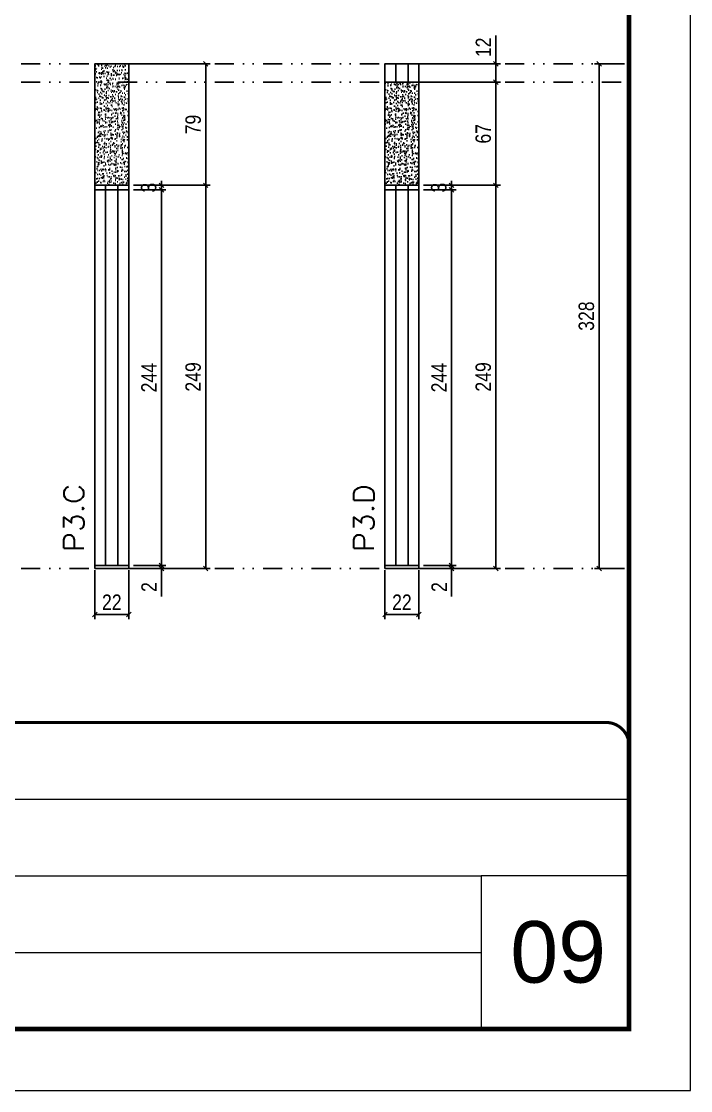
# Model space of a CAD drawing. Extents: x 14400 to 24104, y -21631 to 6985.
# Drawn here: x 15464 to 15898, y 3638 to 4332 of the extents above; entities that cross this region are included whole.
import ezdxf

# ---------------------------------------------------------------- set-up
doc = ezdxf.new("R2010")
doc.units = 0
for name, pattern in [('CONTINUO', [0]), ('DASHED', [0.75, 0.5, -0.25]), ('DIVIDE2', [0.625, 0.25, -0.125, 0, -0.125, 0, -0.125])]:
    doc.linetypes.add(name, pattern=pattern)
for name, color, linetype, lineweight in [('CARIMBO', 255, 'Continuous', 9), ('Folhas', 255, 'Continuous', 9), ('SARRAFO DE PRESSAO', 251, 'DASHED', 9), ('Texto Seção', 7, 'Continuous', 15)]:
    doc.layers.add(name, color=color, linetype=linetype, lineweight=lineweight)
for name, color, linetype in [('COTA', 241, 'Continuous'), ('Nível', 160, 'Continuous'), ('Painéis', 200, 'Continuous'), ('SARR_2.2x7', 40, 'Continuous')]:
    doc.layers.add(name, color=color, linetype=linetype)
doc.styles.add('ARIAL', font='arial.ttf')
doc.styles.add('COTA TECNICA', font='techl___.ttf', dxfattribs={"height": 10})
doc.styles.add('COTA TECNICA-50', font='techl___.ttf', dxfattribs={"height": 10})
doc.styles.add('REGUA-120', font='ROMANS.shx', dxfattribs={"height": 15})
doc.dimstyles.new('COTA PAINEL-50', dxfattribs={"dimtxt": 10, "dimasz": 3, "dimexe": 3, "dimexo": 3, "dimgap": 3, "dimtad": 1, "dimdec": 1, "dimzin": 12, "dimdsep": 46, "dimtxsty": 'COTA TECNICA-50', "dimblk1": 'OBLIQUE', "dimblk2": 'OBLIQUE', "dimsah": 1, "dimcen": 0.9, "dimclrd": 4, "dimclre": 4, "dimclrt": 240, "dimadec": 1, "dimazin": 3, "dimtfac": 1, "dimtdec": 1, "dimtmove": 0, "dimatfit": 3, "dimfxl": 1, "dimtolj": 1, "dimtzin": 12, "dimarcsym": 0})
doc.dimstyles.new('PAINEL', dxfattribs={"dimtxt": 10, "dimasz": 3, "dimexe": 3, "dimexo": 3, "dimgap": 3, "dimtad": 1, "dimdec": 1, "dimzin": 12, "dimdsep": 46, "dimtxsty": 'COTA TECNICA', "dimblk1": 'OBLIQUE', "dimblk2": 'OBLIQUE', "dimsah": 1, "dimcen": 0.9, "dimclrd": 4, "dimclre": 4, "dimclrt": 240, "dimadec": 1, "dimazin": 3, "dimtfac": 1, "dimtdec": 1, "dimtmove": 0, "dimatfit": 3, "dimfxl": 1, "dimtolj": 1, "dimtzin": 12, "dimarcsym": 0})

# ---------------------------------------------------------------- blocks, each defined once
blk = doc.blocks.new('9999999999')
at = {"color": 30, "linetype": 'CONTINUO'}
for p, q in [((98564.56, 34379.64), (99583.98, 34379.64)), ((98564.56, 34329.83), (99487.98, 34329.83)), ((99583.98, 34329.83), (99487.98, 34329.83)), ((99487.98, 34329.83), (99487.98, 34230.21)), ((98564.56, 34280.02), (99487.98, 34280.02))]:
    blk.add_line(p, q, dxfattribs=at)
at = {"color": 30, "linetype": 'CONTINUO', "const_width": 2}
blk.add_lwpolyline([(99583.98, 34230.21), (99583.98, 34414.45, 0.414214), (99568.98, 34429.45), (98228.98, 34429.45, 0.414214), (98213.98, 34414.45), (98213.98, 34245.21, 0.414214), (98228.98, 34230.21), (99583.98, 34230.21)], format="xyb", dxfattribs=at)
at = {"layer": 'Folhas'}
blk.add_lwpolyline([(98138.98, 34190.21), (99623.98, 34190.21), (99623.98, 35240.21), (98138.98, 35240.21)], close=True, dxfattribs=at)
at = {"layer": 'Folhas', "color": 30, "const_width": 3}
blk.add_lwpolyline([(98213.98, 34230.21), (99583.98, 34230.21), (99583.98, 35200.21), (98213.98, 35200.21)], close=True, dxfattribs=at)
blk = doc.blocks.new('_Oblique')
at = {"color": 0, "linetype": 'ByBlock', "lineweight": -2}
blk.add_line((-0.5, -0.5), (0.5, 0.5), dxfattribs=at)
blk = doc.blocks.new('*D742')
at = {"layer": 'COTA', "color": 4, "lineweight": -2, "transparency": 16777216}
for p, q in [((15855.47, 4304.86), (15836.01, 4304.86)), ((15839.01, 3976.86), (15839.01, 4304.86)), ((15855.47, 3976.86), (15836.01, 3976.86))]:
    blk.add_line(p, q, dxfattribs=at)
at = {"layer": 'Defpoints', "color": 0, "transparency": 16777216}
for p in [(15839.01, 4304.86), (15858.47, 4304.86), (15858.47, 3976.86)]:
    blk.add_point(p, dxfattribs=at)
at = {"layer": 'COTA', "color": 4, "lineweight": -2, "transparency": 16777216, "xscale": 3, "yscale": 3, "zscale": 3}
for p, rotation in [((15839.01, 4304.86), 90), ((15839.01, 3976.86), 270)]:
    blk.add_blockref('_Oblique', p, dxfattribs=dict(at, rotation=rotation))
at = {"layer": 'COTA', "color": 240, "transparency": 16777216, "insert": (15830.77, 4140.86), "char_height": 10, "attachment_point": 5, "rotation": 90, "style": 'COTA TECNICA'}
blk.add_mtext('\\A1;328', dxfattribs=at)
blk = doc.blocks.new('*D754')
at = {"layer": 'COTA', "color": 4, "lineweight": -2, "transparency": 16777216}
for p, q in [((15511.37, 3975.86), (15511.37, 3943.97)), ((15533.37, 3975.86), (15533.37, 3943.97)), ((15511.37, 3946.97), (15533.37, 3946.97))]:
    blk.add_line(p, q, dxfattribs=at)
at = {"layer": 'Defpoints', "color": 0, "transparency": 16777216}
for p in [(15511.37, 3978.86), (15533.37, 3978.86), (15533.37, 3946.97)]:
    blk.add_point(p, dxfattribs=at)
at = {"layer": 'COTA', "color": 4, "lineweight": -2, "transparency": 16777216, "xscale": 3, "yscale": 3, "zscale": 3, "rotation": 180}
blk.add_blockref('_Oblique', (15511.37, 3946.97), dxfattribs=at)
at = {"layer": 'COTA', "color": 4, "lineweight": -2, "transparency": 16777216, "xscale": 3, "yscale": 3, "zscale": 3}
blk.add_blockref('_Oblique', (15533.37, 3946.97), dxfattribs=at)
at = {"layer": 'COTA', "color": 240, "transparency": 16777216, "insert": (15522.37, 3954.97), "char_height": 10, "attachment_point": 5, "style": 'COTA TECNICA'}
blk.add_mtext('\\A1;22', dxfattribs=at)
blk = doc.blocks.new('*D755')
at = {"layer": 'COTA', "color": 4, "lineweight": -2, "transparency": 16777216}
for p, q in [((15554.57, 3978.86), (15554.57, 3981.86)), ((15536.37, 3978.86), (15557.57, 3978.86)), ((15536.37, 3976.86), (15557.57, 3976.86)), ((15554.57, 3978.86), (15554.57, 3976.86)), ((15554.57, 3976.86), (15554.57, 3958.75))]:
    blk.add_line(p, q, dxfattribs=at)
at = {"layer": 'Defpoints', "color": 0, "transparency": 16777216}
for p in [(15533.37, 3978.86), (15533.37, 3976.86), (15554.57, 3978.86)]:
    blk.add_point(p, dxfattribs=at)
at = {"layer": 'COTA', "color": 4, "lineweight": -2, "transparency": 16777216, "xscale": 3, "yscale": 3, "zscale": 3}
for p, rotation in [((15554.57, 3978.86), 270), ((15554.57, 3976.86), 90)]:
    blk.add_blockref('_Oblique', p, dxfattribs=dict(at, rotation=rotation))
at = {"layer": 'COTA', "color": 240, "transparency": 16777216, "insert": (15546.57, 3964.8), "char_height": 10, "attachment_point": 5, "rotation": 90, "style": 'COTA TECNICA-50'}
blk.add_mtext('\\A1;2', dxfattribs=at)
blk = doc.blocks.new('*D756')
at = {"layer": 'COTA', "color": 4, "lineweight": -2, "transparency": 16777216}
for p, q in [((15536.37, 4225.86), (15586.36, 4225.86)), ((15583.36, 3976.86), (15583.36, 4225.86)), ((15536.37, 3976.86), (15586.36, 3976.86))]:
    blk.add_line(p, q, dxfattribs=at)
at = {"layer": 'Defpoints', "color": 0, "transparency": 16777216}
for p in [(15533.37, 4225.86), (15583.36, 4225.86), (15533.37, 3976.86)]:
    blk.add_point(p, dxfattribs=at)
at = {"layer": 'COTA', "color": 4, "lineweight": -2, "transparency": 16777216, "xscale": 3, "yscale": 3, "zscale": 3}
for p, rotation in [((15583.36, 4225.86), 90), ((15583.36, 3976.86), 270)]:
    blk.add_blockref('_Oblique', p, dxfattribs=dict(at, rotation=rotation))
at = {"layer": 'COTA', "color": 240, "transparency": 16777216, "insert": (15575.26, 4101.36), "char_height": 10, "attachment_point": 5, "rotation": 90, "style": 'COTA TECNICA-50'}
blk.add_mtext('\\A1;249', dxfattribs=at)
blk = doc.blocks.new('*D761')
at = {"layer": 'COTA', "color": 4, "lineweight": -2, "transparency": 16777216}
for p, q in [((15536.37, 4304.86), (15586.36, 4304.86)), ((15583.36, 4225.86), (15583.36, 4304.86)), ((15536.37, 4225.86), (15586.36, 4225.86))]:
    blk.add_line(p, q, dxfattribs=at)
at = {"layer": 'Defpoints', "color": 0, "transparency": 16777216}
for p in [(15533.37, 4304.86), (15583.36, 4304.86), (15533.37, 4225.86)]:
    blk.add_point(p, dxfattribs=at)
at = {"layer": 'COTA', "color": 4, "lineweight": -2, "transparency": 16777216, "xscale": 3, "yscale": 3, "zscale": 3}
for p, rotation in [((15583.36, 4304.86), 90), ((15583.36, 4225.86), 270)]:
    blk.add_blockref('_Oblique', p, dxfattribs=dict(at, rotation=rotation))
at = {"layer": 'COTA', "color": 240, "transparency": 16777216, "insert": (15575.26, 4265.36), "char_height": 10, "attachment_point": 5, "rotation": 90, "style": 'COTA TECNICA'}
blk.add_mtext('\\A1;79', dxfattribs=at)
blk = doc.blocks.new('*D762')
at = {"layer": 'COTA', "color": 4, "lineweight": -2, "transparency": 16777216}
for p, q in [((15536.37, 4222.86), (15557.57, 4222.86)), ((15554.57, 3978.86), (15554.57, 4222.86)), ((15536.37, 3978.86), (15557.57, 3978.86))]:
    blk.add_line(p, q, dxfattribs=at)
at = {"layer": 'Defpoints', "color": 0, "transparency": 16777216}
for p in [(15533.37, 4222.86), (15554.57, 4222.86), (15533.37, 3978.86)]:
    blk.add_point(p, dxfattribs=at)
at = {"layer": 'COTA', "color": 4, "lineweight": -2, "transparency": 16777216, "xscale": 3, "yscale": 3, "zscale": 3}
for p, rotation in [((15554.57, 4222.86), 90), ((15554.57, 3978.86), 270)]:
    blk.add_blockref('_Oblique', p, dxfattribs=dict(at, rotation=rotation))
at = {"layer": 'COTA', "color": 240, "transparency": 16777216, "insert": (15546.49, 4100.86), "char_height": 10, "attachment_point": 5, "rotation": 90, "style": 'COTA TECNICA'}
blk.add_mtext('\\A1;244', dxfattribs=at)
blk = doc.blocks.new('*D763')
at = {"layer": 'COTA', "color": 4, "lineweight": -2, "transparency": 16777216}
for p, q in [((15536.37, 4225.86), (15557.57, 4225.86)), ((15554.57, 4225.86), (15554.57, 4228.86)), ((15554.57, 4222.86), (15554.57, 4225.86)), ((15536.37, 4222.86), (15557.57, 4222.86)), ((15554.57, 4222.86), (15554.57, 4219.86))]:
    blk.add_line(p, q, dxfattribs=at)
at = {"layer": 'Defpoints', "color": 0, "transparency": 16777216}
for p in [(15533.37, 4225.86), (15554.57, 4225.86), (15533.37, 4222.86)]:
    blk.add_point(p, dxfattribs=at)
at = {"layer": 'COTA', "color": 4, "lineweight": -2, "transparency": 16777216, "xscale": 3, "yscale": 3, "zscale": 3}
for p, rotation in [((15554.57, 4225.86), 270), ((15554.57, 4222.86), 90)]:
    blk.add_blockref('_Oblique', p, dxfattribs=dict(at, rotation=rotation))
at = {"layer": 'COTA', "color": 240, "transparency": 16777216, "insert": (15546.35, 4224.36), "char_height": 10, "attachment_point": 5, "rotation": 90, "style": 'COTA TECNICA'}
blk.add_mtext('\\A1;3', dxfattribs=at)
blk = doc.blocks.new('*D757')
at = {"layer": 'COTA', "color": 4, "lineweight": -2, "transparency": 16777216}
for p, q in [((15699.87, 3975.86), (15699.87, 3943.97)), ((15721.87, 3975.86), (15721.87, 3943.97)), ((15699.87, 3946.97), (15721.87, 3946.97))]:
    blk.add_line(p, q, dxfattribs=at)
at = {"layer": 'Defpoints', "color": 0, "transparency": 16777216}
for p in [(15699.87, 3978.86), (15721.87, 3978.86), (15721.87, 3946.97)]:
    blk.add_point(p, dxfattribs=at)
at = {"layer": 'COTA', "color": 4, "lineweight": -2, "transparency": 16777216, "xscale": 3, "yscale": 3, "zscale": 3, "rotation": 180}
blk.add_blockref('_Oblique', (15699.87, 3946.97), dxfattribs=at)
at = {"layer": 'COTA', "color": 4, "lineweight": -2, "transparency": 16777216, "xscale": 3, "yscale": 3, "zscale": 3}
blk.add_blockref('_Oblique', (15721.87, 3946.97), dxfattribs=at)
at = {"layer": 'COTA', "color": 240, "transparency": 16777216, "insert": (15710.87, 3954.97), "char_height": 10, "attachment_point": 5, "style": 'COTA TECNICA'}
blk.add_mtext('\\A1;22', dxfattribs=at)
blk = doc.blocks.new('*D758')
at = {"layer": 'COTA', "color": 4, "lineweight": -2, "transparency": 16777216}
for p, q in [((15743.07, 3978.86), (15743.07, 3981.86)), ((15724.87, 3978.86), (15746.07, 3978.86)), ((15724.87, 3976.86), (15746.07, 3976.86)), ((15743.07, 3978.86), (15743.07, 3976.86)), ((15743.07, 3976.86), (15743.07, 3958.75))]:
    blk.add_line(p, q, dxfattribs=at)
at = {"layer": 'Defpoints', "color": 0, "transparency": 16777216}
for p in [(15721.87, 3978.86), (15721.87, 3976.86), (15743.07, 3978.86)]:
    blk.add_point(p, dxfattribs=at)
at = {"layer": 'COTA', "color": 4, "lineweight": -2, "transparency": 16777216, "xscale": 3, "yscale": 3, "zscale": 3}
for p, rotation in [((15743.07, 3978.86), 270), ((15743.07, 3976.86), 90)]:
    blk.add_blockref('_Oblique', p, dxfattribs=dict(at, rotation=rotation))
at = {"layer": 'COTA', "color": 240, "transparency": 16777216, "insert": (15735.07, 3964.8), "char_height": 10, "attachment_point": 5, "rotation": 90, "style": 'COTA TECNICA-50'}
blk.add_mtext('\\A1;2', dxfattribs=at)
blk = doc.blocks.new('*D759')
at = {"layer": 'COTA', "color": 4, "lineweight": -2, "transparency": 16777216}
for p, q in [((15724.87, 4225.86), (15774.86, 4225.86)), ((15771.86, 3976.86), (15771.86, 4225.86)), ((15724.87, 3976.86), (15774.86, 3976.86))]:
    blk.add_line(p, q, dxfattribs=at)
at = {"layer": 'Defpoints', "color": 0, "transparency": 16777216}
for p in [(15721.87, 4225.86), (15771.86, 4225.86), (15721.87, 3976.86)]:
    blk.add_point(p, dxfattribs=at)
at = {"layer": 'COTA', "color": 4, "lineweight": -2, "transparency": 16777216, "xscale": 3, "yscale": 3, "zscale": 3}
for p, rotation in [((15771.86, 4225.86), 90), ((15771.86, 3976.86), 270)]:
    blk.add_blockref('_Oblique', p, dxfattribs=dict(at, rotation=rotation))
at = {"layer": 'COTA', "color": 240, "transparency": 16777216, "insert": (15763.76, 4101.36), "char_height": 10, "attachment_point": 5, "rotation": 90, "style": 'COTA TECNICA-50'}
blk.add_mtext('\\A1;249', dxfattribs=at)
blk = doc.blocks.new('*D764')
at = {"layer": 'COTA', "color": 4, "lineweight": -2, "transparency": 16777216}
for p, q in [((15724.87, 4292.86), (15774.86, 4292.86)), ((15771.86, 4225.86), (15771.86, 4292.86)), ((15724.87, 4225.86), (15774.86, 4225.86))]:
    blk.add_line(p, q, dxfattribs=at)
at = {"layer": 'Defpoints', "color": 0, "transparency": 16777216}
for p in [(15721.87, 4292.86), (15771.86, 4292.86), (15721.87, 4225.86)]:
    blk.add_point(p, dxfattribs=at)
at = {"layer": 'COTA', "color": 4, "lineweight": -2, "transparency": 16777216, "xscale": 3, "yscale": 3, "zscale": 3}
for p, rotation in [((15771.86, 4292.86), 90), ((15771.86, 4225.86), 270)]:
    blk.add_blockref('_Oblique', p, dxfattribs=dict(at, rotation=rotation))
at = {"layer": 'COTA', "color": 240, "transparency": 16777216, "insert": (15763.76, 4259.36), "char_height": 10, "attachment_point": 5, "rotation": 90, "style": 'COTA TECNICA'}
blk.add_mtext('\\A1;67', dxfattribs=at)
blk = doc.blocks.new('*D765')
at = {"layer": 'COTA', "color": 4, "lineweight": -2, "transparency": 16777216}
for p, q in [((15724.87, 4222.86), (15746.07, 4222.86)), ((15743.07, 3978.86), (15743.07, 4222.86)), ((15724.87, 3978.86), (15746.07, 3978.86))]:
    blk.add_line(p, q, dxfattribs=at)
at = {"layer": 'Defpoints', "color": 0, "transparency": 16777216}
for p in [(15721.87, 4222.86), (15743.07, 4222.86), (15721.87, 3978.86)]:
    blk.add_point(p, dxfattribs=at)
at = {"layer": 'COTA', "color": 4, "lineweight": -2, "transparency": 16777216, "xscale": 3, "yscale": 3, "zscale": 3}
for p, rotation in [((15743.07, 4222.86), 90), ((15743.07, 3978.86), 270)]:
    blk.add_blockref('_Oblique', p, dxfattribs=dict(at, rotation=rotation))
at = {"layer": 'COTA', "color": 240, "transparency": 16777216, "insert": (15734.99, 4100.86), "char_height": 10, "attachment_point": 5, "rotation": 90, "style": 'COTA TECNICA'}
blk.add_mtext('\\A1;244', dxfattribs=at)
blk = doc.blocks.new('*D766')
at = {"layer": 'COTA', "color": 4, "lineweight": -2, "transparency": 16777216}
for p, q in [((15724.87, 4225.86), (15746.07, 4225.86)), ((15743.07, 4225.86), (15743.07, 4228.86)), ((15743.07, 4222.86), (15743.07, 4225.86)), ((15724.87, 4222.86), (15746.07, 4222.86)), ((15743.07, 4222.86), (15743.07, 4219.86))]:
    blk.add_line(p, q, dxfattribs=at)
at = {"layer": 'Defpoints', "color": 0, "transparency": 16777216}
for p in [(15721.87, 4225.86), (15743.07, 4225.86), (15721.87, 4222.86)]:
    blk.add_point(p, dxfattribs=at)
at = {"layer": 'COTA', "color": 4, "lineweight": -2, "transparency": 16777216, "xscale": 3, "yscale": 3, "zscale": 3}
for p, rotation in [((15743.07, 4225.86), 270), ((15743.07, 4222.86), 90)]:
    blk.add_blockref('_Oblique', p, dxfattribs=dict(at, rotation=rotation))
at = {"layer": 'COTA', "color": 240, "transparency": 16777216, "insert": (15734.85, 4224.36), "char_height": 10, "attachment_point": 5, "rotation": 90, "style": 'COTA TECNICA'}
blk.add_mtext('\\A1;3', dxfattribs=at)
blk = doc.blocks.new('*D760')
at = {"layer": 'COTA', "color": 4, "lineweight": -2, "transparency": 16777216}
for p, q in [((15771.86, 4304.86), (15771.86, 4323.17)), ((15724.87, 4304.86), (15774.86, 4304.86)), ((15771.86, 4292.86), (15771.86, 4304.86)), ((15724.87, 4292.86), (15774.86, 4292.86))]:
    blk.add_line(p, q, dxfattribs=at)
at = {"layer": 'Defpoints', "color": 0, "transparency": 16777216}
for p in [(15721.87, 4304.86), (15771.86, 4304.86), (15721.87, 4292.86)]:
    blk.add_point(p, dxfattribs=at)
at = {"layer": 'COTA', "color": 4, "lineweight": -2, "transparency": 16777216, "xscale": 3, "yscale": 3, "zscale": 3}
for p, rotation in [((15771.86, 4304.86), 90), ((15771.86, 4292.86), 270)]:
    blk.add_blockref('_Oblique', p, dxfattribs=dict(at, rotation=rotation))
at = {"layer": 'COTA', "color": 240, "transparency": 16777216, "insert": (15763.81, 4315.52), "char_height": 10, "attachment_point": 5, "rotation": 90, "style": 'COTA TECNICA'}
blk.add_mtext('\\A1;12', dxfattribs=at)

msp = doc.modelspace()

# ---------------------------------------------------------------- hatches: boundary and pattern name
at = {"layer": 'COTA'}
h = msp.add_hatch(dxfattribs=at)
h.set_pattern_fill('AR-CONC', color=256, scale=0.03)
h.set_pattern_definition([(50, (-3228.6796, 0), (5.4655401, -0.4781726), [0.5715, -6.2865]), (355, (-3228.6796, 0), (-1.0573026, 5.7317054), [0.4572, -5.0292175]), (100.451445, (-3228.224, -0.04), (4.4082374, 5.2535326), [0.4857003, -5.3427073]), (46.1842, (-3228.6796, 1.524), (8.1323712, -1.2612698), [0.85725, -9.42975]), (96.635558, (-3228.002, 1.419), (7.122124, 7.4227837), [0.7285507, -8.0140682]), (351.18415, (-3228.68, 1.524), (7.122124, 7.4227837), [0.685799, -7.543792]), (21, (-3227.9176, 1.143), (4.5484317, -3.0679559), [0.5715, -6.2865]), (326, (-3227.9176, 1.143), (1.8540609, 5.525639), [0.4572, -5.0292]), (71.451445, (-3227.5386, 0.8873), (6.4024926, 2.457683), [0.4857003, -5.3426981]), (37.5, (-3228.6796, 0), (0.0926581, 2.53665117), [0, -4.96824, 0, -5.1054, 0, -5.04825]), (7.5, (-3228.6796, 0), (2.00458988, 3.00541724), [0, -2.91084, 0, -4.85394, 0, -1.92405]), (327.5, (-3230.379, 0), (4.06771786, -0.17186232), [0, -1.905, 0, -5.9436, 0, -7.8867]), (317.5, (-3231.141, 0), (4.44387544, 0.7627947), [0, -2.4765, 0, -3.94716, 0, -5.6007])])
h.paths.add_polyline_path([(15533.37, 4304.86), (15511.37, 4304.86), (15511.37, 4225.86), (15533.37, 4225.86)])
h = msp.add_hatch(dxfattribs=at)
h.set_pattern_fill('AR-CONC', color=256, scale=0.03)
h.set_pattern_definition([(50, (-3040.1793, 0), (5.4655401, -0.4781726), [0.5715, -6.2865]), (355, (-3040.179, 0), (-1.0573026, 5.7317054), [0.4572, -5.0292175]), (100.451445, (-3039.724, -0.04), (4.4082374, 5.2535326), [0.4857003, -5.3427073]), (46.1842, (-3040.179, 1.524), (8.1323712, -1.2612698), [0.85725, -9.42975]), (96.635558, (-3039.5016, 1.419), (7.122124, 7.4227837), [0.7285507, -8.0140682]), (351.18415, (-3040.179, 1.524), (7.122124, 7.4227837), [0.685799, -7.543792]), (21, (-3039.4173, 1.143), (4.5484317, -3.0679559), [0.5715, -6.2865]), (326, (-3039.417, 1.143), (1.8540609, 5.525639), [0.4572, -5.0292]), (71.451445, (-3039.038, 0.8873), (6.4024926, 2.457683), [0.4857003, -5.3426981]), (37.5, (-3040.1793, 0), (0.0926581, 2.53665117), [0, -4.96824, 0, -5.1054, 0, -5.04825]), (7.5, (-3040.1793, 0), (2.00458988, 3.00541724), [0, -2.91084, 0, -4.85394, 0, -1.92405]), (327.5, (-3041.8785, 0), (4.06771786, -0.17186232), [0, -1.905, 0, -5.9436, 0, -7.8867]), (317.5, (-3042.6405, 0), (4.44387544, 0.7627947), [0, -2.4765, 0, -3.94716, 0, -5.6007])])
h.paths.add_polyline_path([(15721.87, 4292.86), (15699.87, 4292.86), (15699.87, 4225.86), (15721.87, 4225.86)])

# ---------------------------------------------------------------- linework, layer by layer
for points in [[(15511.37, 4225.86), (15533.37, 4225.86), (15533.37, 4304.86), (15511.37, 4304.86)], [(15699.87, 4225.86), (15721.87, 4225.86), (15721.87, 4292.86), (15699.87, 4292.86)]]:
    msp.add_lwpolyline(points, close=True, dxfattribs=at)
at = {"layer": 'Nível', "color": 4, "linetype": 'DIVIDE2', "ltscale": 50}
for p, q in [((14488.47, 4304.86), (15858.47, 4304.86)), ((14488.47, 4292.86), (15858.47, 4292.86)), ((14488.47, 3976.86), (15858.47, 3976.86)), ((14488.47, 3976.86), (15858.47, 3976.86))]:
    msp.add_line(p, q, dxfattribs=at)
at = {"layer": 'Painéis'}
for p, q in [((15511.37, 4225.86), (15511.37, 3978.86)), ((15511.37, 4225.86), (15533.37, 4225.86)), ((15533.37, 4225.86), (15533.37, 3978.86)), ((15699.87, 4225.86), (15699.87, 3978.86)), ((15699.87, 4225.86), (15721.87, 4225.86)), ((15721.87, 4225.86), (15721.87, 3978.86)), ((15511.37, 4222.86), (15533.37, 4222.86)), ((15699.87, 4222.86), (15721.87, 4222.86)), ((15511.37, 3978.86), (15533.37, 3978.86)), ((15511.37, 3976.86), (15511.37, 3978.86)), ((15533.37, 3976.86), (15511.37, 3976.86)), ((15533.37, 3978.86), (15533.37, 3976.86)), ((15699.87, 3978.86), (15721.87, 3978.86)), ((15699.87, 3976.86), (15699.87, 3978.86)), ((15721.87, 3976.86), (15699.87, 3976.86)), ((15721.87, 3978.86), (15721.87, 3976.86))]:
    msp.add_line(p, q, dxfattribs=at)
msp.add_lwpolyline([(15699.87, 4292.86), (15721.87, 4292.86), (15721.87, 4304.86), (15699.87, 4304.86)], close=True, dxfattribs=at)
at = {"layer": 'SARR_2.2x7'}
for p, q in [((15706.87, 4292.86), (15706.87, 4304.86)), ((15714.87, 4292.86), (15714.87, 4304.86)), ((15518.37, 4225.86), (15518.37, 3978.86)), ((15526.37, 4225.86), (15526.37, 3978.86)), ((15706.87, 4225.86), (15706.87, 3978.86)), ((15714.87, 4225.86), (15714.87, 3978.86))]:
    msp.add_line(p, q, dxfattribs=at)

# ---------------------------------------------------------------- block references
at = {"layer": 'SARRAFO DE PRESSAO', "color": 6, "linetype": 'ByBlock'}
msp.add_blockref('9999999999', (-83725.51, -30552.63), dxfattribs=at)

# ---------------------------------------------------------------- texts
at = {"layer": 'CARIMBO', "style": 'ARIAL'}
msp.add_text('09', height=40, dxfattribs=at).set_placement((15781.33, 3707.72))
at = {"layer": 'Texto Seção', "style": 'REGUA-120', "width": 1.1}
for s, p in [('P3.C', (15504.12, 3987.62)), ('P3.D', (15692.62, 3987.62))]:
    msp.add_text(s, height=13, rotation=90, dxfattribs=at).set_placement(p)

# ---------------------------------------------------------------- dimensions: what is measured, and where the dimension line sits
at = {"layer": 'COTA'}
for base, p1, p2, dimstyle, picture, middle in [((15771.86, 4304.86), (15721.87, 4292.86), (15721.87, 4304.86), 'PAINEL', '*D760', (15763.81, 4315.52)), ((15583.36, 4304.86), (15533.37, 4225.86), (15533.37, 4304.86), 'PAINEL', '*D761', (15575.26, 4265.36)), ((15839.01, 4304.86), (15858.47, 3976.86), (15858.47, 4304.86), 'PAINEL', '*D742', (15830.77, 4140.86)), ((15771.86, 4292.86), (15721.87, 4225.86), (15721.87, 4292.86), 'PAINEL', '*D764', (15763.76, 4259.36)), ((15583.36, 4225.86), (15533.37, 3976.86), (15533.37, 4225.86), 'COTA PAINEL-50', '*D756', (15575.26, 4101.36)), ((15771.86, 4225.86), (15721.87, 3976.86), (15721.87, 4225.86), 'COTA PAINEL-50', '*D759', (15763.76, 4101.36)), ((15554.57, 4222.86), (15533.37, 3978.86), (15533.37, 4222.86), 'PAINEL', '*D762', (15546.49, 4100.86)), ((15743.07, 4222.86), (15721.87, 3978.86), (15721.87, 4222.86), 'PAINEL', '*D765', (15734.99, 4100.86))]:
    dim = msp.add_linear_dim(base=base, p1=p1, p2=p2, angle=90, dimstyle=dimstyle, dxfattribs=at)
    dim.commit()
    dim.dimension.update_dxf_attribs({"geometry": picture, "text_midpoint": middle})
for base, p1, p2, picture, middle in [((15554.57, 4225.86), (15533.37, 4222.86), (15533.37, 4225.86), '*D763', (15554.57, 4224.36)), ((15743.07, 4225.86), (15721.87, 4222.86), (15721.87, 4225.86), '*D766', (15743.07, 4224.36))]:
    dim = msp.add_linear_dim(base=base, p1=p1, p2=p2, angle=90, dimstyle='PAINEL', override={"dimtmove": 1}, dxfattribs=at)
    dim.commit()
    dim.dimension.update_dxf_attribs({"geometry": picture, "text_midpoint": middle, "dimtype": 160})
for base, p1, p2, picture, middle in [((15554.57, 3978.86), (15533.37, 3976.86), (15533.37, 3978.86), '*D755', (15554.57, 3964.8)), ((15743.07, 3978.86), (15721.87, 3976.86), (15721.87, 3978.86), '*D758', (15743.07, 3964.8))]:
    dim = msp.add_linear_dim(base=base, p1=p1, p2=p2, angle=90, dimstyle='COTA PAINEL-50', dxfattribs=at)
    dim.commit()
    dim.dimension.update_dxf_attribs({"geometry": picture, "text_midpoint": middle, "dimtype": 160})
for base, p1, p2, picture, middle in [((15533.37, 3946.97), (15511.37, 3978.86), (15533.37, 3978.86), '*D754', (15522.37, 3954.97)), ((15721.87, 3946.97), (15699.87, 3978.86), (15721.87, 3978.86), '*D757', (15710.87, 3954.97))]:
    dim = msp.add_linear_dim(base=base, p1=p1, p2=p2, dimstyle='PAINEL', override={"dimarcsym": 2}, dxfattribs=at)
    dim.commit()
    dim.dimension.update_dxf_attribs({"geometry": picture, "text_midpoint": middle})

doc.saveas('drawing.dxf')
